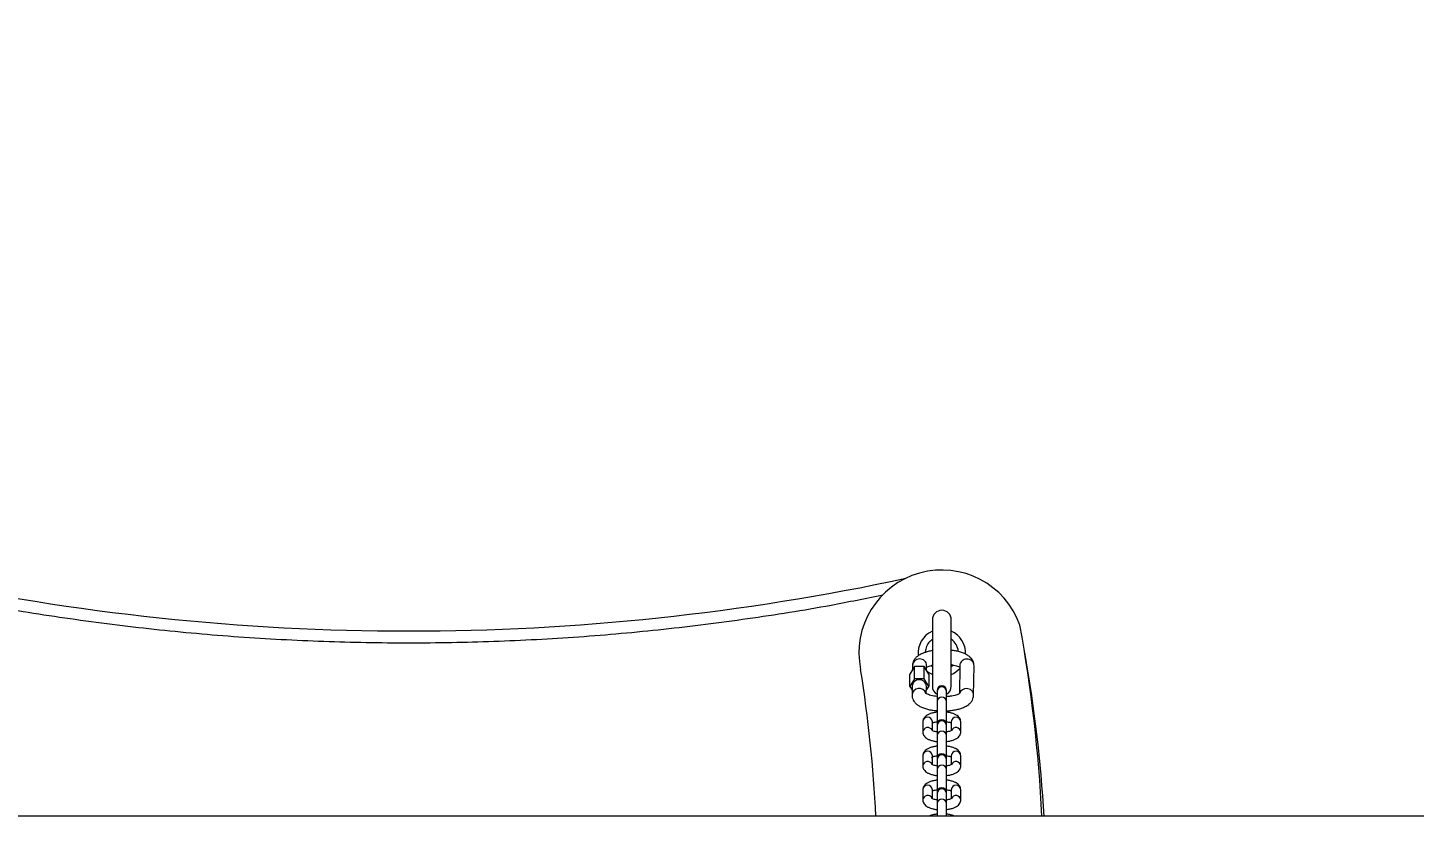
# Model space of a CAD drawing. Header units: millimetres. Extents: x -5819 to 4716, y -5547 to 4789.
# Drawn here: x 3204 to 3790, y 1213 to 1552 of the extents above; entities that cross this region are included whole.
import ezdxf

# ---------------------------------------------------------------- set-up
doc = ezdxf.new("R2010")
doc.units = ezdxf.units.MM
doc.layers.add('DIKOM_РАЗМЕР_ЗОНА', color=7, linetype='Continuous')
doc.layers.add('DIKOM_РАЗМЕР_ОБЪЕКТА', color=7, linetype='Continuous')
doc.styles.add('style1', font='arial.ttf', dxfattribs={"width": 0.8})
doc.dimstyles.new('1-50', dxfattribs={"dimtxt": 300, "dimasz": 200, "dimexe": 100, "dimexo": 0, "dimgap": 100, "dimtad": 1, "dimtxsty": 'style1', "dimcen": 200, "dimclrd": 7, "dimclre": 7, "dimclrt": 7, "dimadec": 1, "dimazin": 2, "dimtfac": 1, "dimtmove": 0, "dimatfit": 2, "dimfxl": 0, "dimlwd": 25, "dimlwe": 18, "dimarcsym": 0})

# ---------------------------------------------------------------- blocks, each defined once
blk = doc.blocks.new('*D12')
at = {"layer": 'Defpoints', "color": 0, "transparency": 16777216}
for p in [(-3222.54, 1989.24), (4715.71, 1989.24), (452.69, -2710.76)]:
    blk.add_point(p, dxfattribs=at)
at = {"layer": 'DIKOM_РАЗМЕР_ОБЪЕКТА', "color": 7, "lineweight": 18, "transparency": 16777216}
for p, q in [((4715.71, 1989.24), (-3322.54, 1989.24)), ((452.69, -2710.76), (-3322.54, -2710.76))]:
    blk.add_line(p, q, dxfattribs=at)
at = {"layer": 'DIKOM_РАЗМЕР_ОБЪЕКТА', "color": 7, "lineweight": 25, "transparency": 16777216}
blk.add_line((-3222.54, -2510.76), (-3222.54, 1789.24), dxfattribs=at)
at = {"layer": 'DIKOM_РАЗМЕР_ОБЪЕКТА', "color": 7, "transparency": 16777216}
for points in [[(-3255.88, 1789.24), (-3189.21, 1789.24), (-3222.54, 1989.24)], [(-3255.88, -2510.76), (-3189.21, -2510.76), (-3222.54, -2710.76)]]:
    blk.add_solid(points, dxfattribs=at)
at = {"layer": 'DIKOM_РАЗМЕР_ОБЪЕКТА', "color": 7, "transparency": 16777216, "insert": (-3475.72, -1154.78), "char_height": 300, "attachment_point": 5, "rotation": 90, "style": 'style1'}
blk.add_mtext('4700', dxfattribs=at)
blk = doc.blocks.new('*D14')
at = {"layer": 'Defpoints', "color": 0, "transparency": 16777216}
for p in [(3531.69, 4789.07), (-5368.49, -4210.76), (373.37, -4210.76)]:
    blk.add_point(p, dxfattribs=at)
at = {"layer": 'DIKOM_РАЗМЕР_ЗОНА', "color": 7, "lineweight": 18, "transparency": 16777216}
for p, q in [((3531.69, 4789.07), (-5468.49, 4789.07)), ((373.37, -4210.76), (-5468.49, -4210.76))]:
    blk.add_line(p, q, dxfattribs=at)
at = {"layer": 'DIKOM_РАЗМЕР_ЗОНА', "color": 7, "lineweight": 25, "transparency": 16777216}
blk.add_line((-5368.49, 4589.07), (-5368.49, -4010.76), dxfattribs=at)
at = {"layer": 'DIKOM_РАЗМЕР_ЗОНА', "color": 7, "transparency": 16777216}
for points in [[(-5401.82, 4589.07), (-5335.15, 4589.07), (-5368.49, 4789.07)], [(-5401.82, -4010.76), (-5335.15, -4010.76), (-5368.49, -4210.76)]]:
    blk.add_solid(points, dxfattribs=at)
at = {"layer": 'DIKOM_РАЗМЕР_ЗОНА', "color": 7, "transparency": 16777216, "insert": (-5621.66, -1249.31), "char_height": 300, "attachment_point": 5, "rotation": 90, "style": 'style1'}
blk.add_mtext('9000', dxfattribs=at)

msp = doc.modelspace()

# ---------------------------------------------------------------- linework, layer by layer
at = {"color": 7, "linetype": 'Continuous', "lineweight": 15}
for p, q in [((3586.202, 1301.612), (3586.202, 1273.612)), ((3594.202, 1273.612), (3594.202, 1301.612)), ((3577.799, 1282.319), (3577.772, 1280.296)), ((3583.771, 1280.214), (3583.798, 1282.238)), ((3585.73, 1282.342), (3586.202, 1281.899)), ((3597.798, 1282.276), (3597.64, 1270.429)), ((3603.631, 1269.696), (3603.798, 1282.196)), ((3576.655, 1273.464), (3576.724, 1278.611)), ((3578.669, 1276.702), (3576.655, 1273.464)), ((3578.738, 1281.849), (3576.724, 1278.611)), ((3578.669, 1276.702), (3578.738, 1281.849)), ((3582.694, 1276.693), (3578.669, 1276.702)), ((3582.763, 1281.84), (3578.738, 1281.849)), ((3582.694, 1276.693), (3582.763, 1281.84)), ((3584.706, 1273.447), (3582.694, 1276.693)), ((3584.775, 1278.594), (3582.763, 1281.84)), ((3584.775, 1278.594), (3584.706, 1273.447)), ((3576.655, 1273.464), (3577.659, 1271.844)), ((3577.681, 1273.495), (3577.631, 1269.819)), ((3583.64, 1270.425), (3583.68, 1273.415)), ((3583.658, 1271.762), (3584.706, 1273.447)), ((3588.202, 1271.71), (3588.202, 1271.311)), ((3588.202, 1271.311), (3588.202, 1267.003)), ((3592.202, 1271.311), (3592.202, 1271.71)), ((3592.202, 1267.003), (3592.202, 1271.311)), ((3588.202, 1267.003), (3588.202, 1257.351)), ((3592.202, 1257.351), (3592.202, 1267.003)), ((3582.202, 1258.531), (3582.202, 1254.223)), ((3586.202, 1254.77), (3586.202, 1258.531)), ((3594.202, 1258.531), (3594.202, 1254.766)), ((3598.202, 1254.223), (3598.202, 1258.531)), ((3588.202, 1257.351), (3588.202, 1256.951)), ((3588.202, 1256.951), (3588.202, 1252.644)), ((3588.202, 1252.644), (3588.202, 1242.992)), ((3592.202, 1256.951), (3592.202, 1257.351)), ((3592.202, 1252.644), (3592.202, 1256.951)), ((3592.202, 1242.992), (3592.202, 1252.644)), ((3582.202, 1244.172), (3582.202, 1239.864)), ((3586.202, 1240.411), (3586.202, 1244.172)), ((3588.202, 1242.992), (3588.202, 1242.592)), ((3588.202, 1242.592), (3588.202, 1238.284)), ((3592.202, 1242.592), (3592.202, 1242.992)), ((3592.202, 1238.284), (3592.202, 1242.592)), ((3594.202, 1244.172), (3594.202, 1240.407)), ((3598.202, 1239.864), (3598.202, 1244.172)), ((3588.202, 1238.284), (3588.202, 1228.633)), ((3592.202, 1228.633), (3592.202, 1238.284)), ((3582.202, 1229.813), (3582.202, 1225.505)), ((3586.202, 1226.051), (3586.202, 1229.813)), ((3594.202, 1229.813), (3594.202, 1226.048)), ((3598.202, 1225.505), (3598.202, 1229.813)), ((3588.202, 1228.633), (3588.202, 1228.233)), ((3588.202, 1228.233), (3588.202, 1223.925)), ((3588.202, 1223.925), (3588.202, 1218.587)), ((3592.202, 1228.233), (3592.202, 1228.633)), ((3592.202, 1223.925), (3592.202, 1228.233)), ((3592.202, 1218.587), (3592.202, 1223.925)), ((4175.182, 1218.587), (615.202, 1218.587))]:
    msp.add_line(p, q, dxfattribs=at)
at = {"color": 7, "linetype": 'Continuous', "lineweight": 15, "flags": 128}
for points in [[(3594.202, 1281.867), (3594.939, 1282.458), (3594.972, 1282.489)], [(3586.215, 1278.441), (3584.526, 1279.379), (3584.092, 1279.695)]]:
    msp.add_lwpolyline(points, dxfattribs=at)
at = {"color": 7, "linetype": 'Continuous', "lineweight": 15}
for centre, radius, start, end in [((3365.202, 2296.885), 1000, 257.888946, 282.111054), ((3590.202, 1287.612), 35, 19.465954, 191.544855), ((3590.202, 1301.612), 4, 0, 180), ((3590.202, 1287.612), 10, 113.497338, 186.574115), ((3590.202, 1287.612), 10, 357.055526, 66.502662), ((3007.393, 1187.625), 625.848, 2.835655, 10.276485), ((3590.202, 1287.612), 7, 5.044108, 55.150095), ((3580.689, 1282.177), 2.894, 87.814292, 177.186294), ((3580.915, 1282.187), 2.884, 1.025131, 92.291394), ((3600.673, 1282.152), 2.877, 87.47106, 177.525146), ((3600.898, 1282.127), 2.901, 1.366137, 91.945839), ((3075.36, 1187.612), 558.861, 3.177246, 10.319227), ((2983.594, 1189.238), 579.564, 2.902674, 9.070623), ((3580.554, 1273.372), 2.876, 87.459489, 177.541252), ((3580.78, 1273.346), 2.901, 1.366137, 91.945839), ((3590.202, 1287.612), 10, 293.497338, 319.295614), ((3580.646, 1269.595), 3.023, 20.359606, 175.851551), ((3590.202, 1273.612), 4, 180, 240), ((3590.202, 1271.71), 2, 0, 180), ((3590.202, 1271.218), 2.002, 2.654992, 177.345008), ((3590.202, 1273.612), 4, 300, 0), ((3600.556, 1269.557), 2.97, 88.543942, 158.740508), ((3600.747, 1269.644), 2.884, 0.985903, 92.290546), ((3590.202, 1266.892), 2.003, 3.179611, 176.820389), ((3584.137, 1258.462), 1.937, 88.092795, 177.955406), ((3584.266, 1258.462), 1.937, 2.037504, 91.907481), ((3590.202, 1257.351), 2, 0, 180), ((3590.202, 1256.859), 2.002, 2.65522, 177.34478), ((3596.202, 1258.438), 2.002, 2.656, 177.344), ((3584.217, 1254.09), 2.019, 24.79452, 176.214508), ((3590.202, 1252.533), 2.003, 3.179458, 176.820542), ((3596.192, 1254.115), 2.013, 2.999789, 158.49357), ((3584.137, 1244.103), 1.937, 88.092908, 177.955292), ((3584.217, 1239.731), 2.019, 24.794473, 176.214555), ((3584.266, 1244.103), 1.937, 2.037618, 91.907368), ((3590.202, 1242.992), 2, 0, 180), ((3590.202, 1242.499), 2.002, 2.655106, 177.344894), ((3596.202, 1244.079), 2.002, 2.656038, 177.343962), ((3596.192, 1239.755), 2.013, 2.999789, 158.49357), ((3590.202, 1238.173), 2.003, 3.179458, 176.820542), ((3584.137, 1229.743), 1.937, 88.093018, 177.955182), ((3584.266, 1229.744), 1.937, 2.037728, 91.907258), ((3590.202, 1228.633), 2, 0, 180), ((3590.202, 1228.14), 2.002, 2.654992, 177.345008), ((3596.202, 1229.72), 2.002, 2.656114, 177.343886), ((3584.217, 1225.372), 2.019, 24.79452, 176.214508), ((3590.202, 1223.814), 2.003, 3.179534, 176.820466), ((3596.192, 1225.396), 2.013, 2.999759, 158.493492)]:
    msp.add_arc(centre, radius, start, end, dxfattribs=at)
for points, knots in [([(3165.046, 1312.169), (3172.337, 1310.677), (3191.287, 1306.798), (3222.186, 1301.933), (3257.693, 1297.429), (3293.415, 1294.241), (3329.276, 1292.313), (3365.202, 1291.671), (3401.128, 1292.313), (3436.989, 1294.241), (3472.711, 1297.429), (3508.218, 1301.933), (3539.114, 1306.797), (3558.061, 1310.676), (3565.348, 1312.167)], [0, 0, 0, 0, 0.0553868, 0.1439727, 0.2327412, 0.3217656, 0.4108605, 0.5000115, 0.5891636, 0.6782586, 0.7672818, 0.8560515, 0.9446368, 1, 1, 1, 1]), ([(3586.202, 1288.567), (3585.628, 1288.461), (3584.434, 1288.24), (3582.783, 1287.74), (3581.221, 1287.079), (3579.943, 1286.281), (3578.962, 1285.36), (3578.297, 1284.39), (3577.884, 1283.362), (3577.826, 1282.651), (3577.799, 1282.319)], [0, 0, 0, 0, 0.1323172, 0.2756676, 0.424404, 0.5813769, 0.7014268, 0.809193, 0.9109471, 1, 1, 1, 1]), ([(3586.202, 1293.324), (3585.643, 1292.865), (3584.483, 1291.91), (3583.416, 1289.858), (3583.272, 1288.347), (3583.202, 1287.612)], [0, 0, 0, 0, 0.3223948, 0.6703114, 1, 1, 1, 1]), ([(3603.798, 1282.196), (3603.776, 1282.562), (3603.731, 1283.307), (3603.315, 1284.351), (3602.689, 1285.282), (3601.848, 1286.106), (3600.762, 1286.852), (3599.393, 1287.518), (3597.762, 1288.071), (3596.014, 1288.489), (3594.781, 1288.653), (3594.202, 1288.731)], [0, 0, 0, 0, 0.0890682, 0.1816008, 0.2749233, 0.3750094, 0.4878465, 0.6161096, 0.7513817, 0.8832394, 1, 1, 1, 1]), ([(3583.77, 1281.575), (3583.874, 1281.638), (3584.111, 1281.784), (3584.81, 1282.072), (3585.529, 1282.31), (3586.061, 1282.42), (3586.202, 1282.448)], [0, 0, 0, 0, 0.2395627, 0.5486912, 0.8806423, 1, 1, 1, 1]), ([(3594.202, 1282.672), (3594.32, 1282.657), (3594.919, 1282.58), (3595.851, 1282.358), (3596.858, 1282.049), (3597.536, 1281.752), (3597.753, 1281.615), (3597.845, 1281.557)], [0, 0, 0, 0, 0.0667637, 0.3391344, 0.6035068, 0.8312836, 1, 1, 1, 1]), ([(3588.202, 1269.211), (3587.752, 1269.265), (3586.815, 1269.377), (3585.575, 1269.653), (3584.568, 1269.967), (3583.864, 1270.28), (3583.478, 1270.503), (3583.343, 1270.647), (3583.372, 1270.605), (3583.375, 1270.6)], [0, 0, 0, 0, 0.1733647, 0.3605585, 0.5422552, 0.6988007, 0.8448079, 0.9833506, 1, 1, 1, 1]), ([(3597.881, 1270.588), (3597.886, 1270.595), (3597.914, 1270.632), (3597.757, 1270.479), (3597.34, 1270.245), (3596.63, 1269.941), (3595.654, 1269.641), (3594.429, 1269.381), (3593.251, 1269.205), (3592.475, 1269.16), (3592.202, 1269.145)], [0, 0, 0, 0, 0.0267779, 0.1537766, 0.2859661, 0.4281197, 0.5807684, 0.7420415, 0.9094006, 1, 1, 1, 1]), ([(3577.631, 1269.819), (3577.654, 1269.453), (3577.699, 1268.707), (3578.114, 1267.664), (3578.74, 1266.733), (3579.582, 1265.908), (3580.668, 1265.162), (3582.037, 1264.498), (3583.665, 1263.94), (3585.476, 1263.526), (3587.003, 1263.278), (3587.933, 1263.215), (3588.202, 1263.196)], [0, 0, 0, 0, 0.0837133, 0.1706832, 0.2583947, 0.3524636, 0.4585165, 0.5790682, 0.7062081, 0.8301388, 0.9508475, 1, 1, 1, 1]), ([(3592.202, 1263.137), (3592.55, 1263.153), (3593.552, 1263.198), (3595.152, 1263.412), (3596.959, 1263.77), (3598.648, 1264.273), (3600.208, 1264.936), (3601.487, 1265.734), (3602.467, 1266.654), (3603.133, 1267.625), (3603.546, 1268.653), (3603.604, 1269.364), (3603.631, 1269.696)], [0, 0, 0, 0, 0.0605409, 0.1740705, 0.2889631, 0.4064338, 0.5283182, 0.6569521, 0.755329, 0.8436402, 0.9270236, 1, 1, 1, 1]), ([(3588.202, 1262.565), (3588.095, 1262.556), (3587.481, 1262.507), (3586.43, 1262.293), (3585.099, 1261.907), (3584.003, 1261.385), (3583.156, 1260.746), (3582.571, 1260.009), (3582.25, 1259.246), (3582.216, 1258.738), (3582.202, 1258.531)], [0, 0, 0, 0, 0.0338731, 0.1953396, 0.3613988, 0.5370503, 0.6812227, 0.8042343, 0.9202682, 1, 1, 1, 1]), ([(3586.202, 1257.988), (3586.202, 1257.988), (3586.28, 1258.035), (3586.686, 1258.202), (3587.347, 1258.398), (3587.931, 1258.492), (3588.202, 1258.536)], [0, 0, 0, 0, 0.0013265, 0.327191, 0.6880996, 1, 1, 1, 1]), ([(3598.202, 1258.531), (3598.172, 1258.836), (3598.113, 1259.437), (3597.687, 1260.222), (3597.096, 1260.875), (3596.298, 1261.436), (3595.249, 1261.925), (3593.936, 1262.302), (3592.879, 1262.516), (3592.279, 1262.561), (3592.202, 1262.567)], [0, 0, 0, 0, 0.1172441, 0.2311854, 0.3482858, 0.4805213, 0.6376975, 0.8095896, 0.9754399, 1, 1, 1, 1]), ([(3592.202, 1258.533), (3592.466, 1258.492), (3593.076, 1258.397), (3593.781, 1258.183), (3594.075, 1258.044), (3594.202, 1257.984)], [0, 0, 0, 0, 0.3029647, 0.6998813, 1, 1, 1, 1]), ([(3582.202, 1254.223), (3582.232, 1253.918), (3582.29, 1253.318), (3582.716, 1252.532), (3583.308, 1251.879), (3584.106, 1251.318), (3585.154, 1250.829), (3586.468, 1250.452), (3587.525, 1250.238), (3588.125, 1250.193), (3588.202, 1250.187)], [0, 0, 0, 0, 0.1172387, 0.2311775, 0.3482893, 0.4805238, 0.6376794, 0.8095693, 0.9754402, 1, 1, 1, 1]), ([(3588.202, 1254.221), (3587.937, 1254.262), (3587.325, 1254.357), (3586.616, 1254.578), (3586.14, 1254.78), (3585.955, 1254.926), (3585.981, 1254.897), (3585.986, 1254.89)], [0, 0, 0, 0, 0.2141685, 0.4947938, 0.7273606, 0.9393912, 1, 1, 1, 1]), ([(3594.412, 1254.887), (3594.418, 1254.893), (3594.438, 1254.914), (3594.223, 1254.76), (3593.741, 1254.562), (3593.052, 1254.354), (3592.471, 1254.261), (3592.202, 1254.218)], [0, 0, 0, 0, 0.0891334, 0.2997147, 0.5282185, 0.7812907, 1, 1, 1, 1]), ([(3592.202, 1250.189), (3592.308, 1250.198), (3592.922, 1250.247), (3593.973, 1250.462), (3595.305, 1250.847), (3596.401, 1251.369), (3597.247, 1252.008), (3597.833, 1252.745), (3598.154, 1253.508), (3598.188, 1254.016), (3598.202, 1254.223)], [0, 0, 0, 0, 0.0338735, 0.1953406, 0.3614004, 0.5370349, 0.6812225, 0.8042345, 0.9202688, 1, 1, 1, 1]), ([(3588.202, 1248.205), (3588.095, 1248.197), (3587.481, 1248.148), (3586.43, 1247.933), (3585.099, 1247.548), (3584.003, 1247.026), (3583.156, 1246.387), (3582.571, 1245.65), (3582.25, 1244.887), (3582.216, 1244.379), (3582.202, 1244.172)], [0, 0, 0, 0, 0.0338734, 0.1953401, 0.3613985, 0.5370511, 0.6812225, 0.8042342, 0.9202681, 1, 1, 1, 1]), ([(3598.202, 1244.172), (3598.172, 1244.476), (3598.113, 1245.077), (3597.687, 1245.863), (3597.096, 1246.516), (3596.298, 1247.077), (3595.249, 1247.566), (3593.936, 1247.942), (3592.879, 1248.156), (3592.279, 1248.202), (3592.202, 1248.208)], [0, 0, 0, 0, 0.1172438, 0.2311852, 0.348286, 0.4805214, 0.6376978, 0.80959, 0.9754399, 1, 1, 1, 1]), ([(3585.992, 1243.508), (3585.986, 1243.502), (3585.965, 1243.481), (3586.181, 1243.635), (3586.663, 1243.833), (3587.352, 1244.041), (3587.933, 1244.134), (3588.202, 1244.176)], [0, 0, 0, 0, 0.0891334, 0.2997114, 0.5282158, 0.7812905, 1, 1, 1, 1]), ([(3592.202, 1244.174), (3592.466, 1244.133), (3593.076, 1244.038), (3593.781, 1243.824), (3594.075, 1243.685), (3594.202, 1243.625)], [0, 0, 0, 0, 0.3029646, 0.6998815, 1, 1, 1, 1]), ([(3582.202, 1239.864), (3582.232, 1239.559), (3582.29, 1238.958), (3582.716, 1238.172), (3583.308, 1237.52), (3584.106, 1236.959), (3585.154, 1236.47), (3586.468, 1236.093), (3587.525, 1235.879), (3588.125, 1235.834), (3588.202, 1235.828)], [0, 0, 0, 0, 0.1172388, 0.2311785, 0.34829, 0.4805235, 0.6376799, 0.8095695, 0.9754403, 1, 1, 1, 1]), ([(3588.202, 1239.862), (3587.937, 1239.903), (3587.325, 1239.998), (3586.616, 1240.219), (3586.14, 1240.421), (3585.955, 1240.567), (3585.981, 1240.538), (3585.986, 1240.531)], [0, 0, 0, 0, 0.2141693, 0.4947927, 0.7273634, 0.9393947, 1, 1, 1, 1]), ([(3594.412, 1240.528), (3594.418, 1240.534), (3594.438, 1240.555), (3594.223, 1240.401), (3593.741, 1240.203), (3593.052, 1239.995), (3592.471, 1239.902), (3592.202, 1239.859)], [0, 0, 0, 0, 0.0891334, 0.2997115, 0.5282157, 0.7812905, 1, 1, 1, 1]), ([(3592.202, 1235.83), (3592.308, 1235.839), (3592.922, 1235.888), (3593.973, 1236.102), (3595.305, 1236.488), (3596.401, 1237.01), (3597.247, 1237.649), (3597.833, 1238.386), (3598.154, 1239.149), (3598.188, 1239.657), (3598.202, 1239.864)], [0, 0, 0, 0, 0.0338735, 0.1953406, 0.3613995, 0.5370349, 0.6812216, 0.8042336, 0.9202679, 1, 1, 1, 1]), ([(3588.202, 1233.846), (3588.095, 1233.838), (3587.481, 1233.789), (3586.43, 1233.574), (3585.099, 1233.188), (3584.003, 1232.667), (3583.156, 1232.028), (3582.571, 1231.291), (3582.25, 1230.528), (3582.216, 1230.02), (3582.202, 1229.813)], [0, 0, 0, 0, 0.0338731, 0.1953396, 0.3613989, 0.5370513, 0.6812229, 0.8042342, 0.9202681, 1, 1, 1, 1]), ([(3586.202, 1229.269), (3586.202, 1229.27), (3586.28, 1229.317), (3586.686, 1229.484), (3587.347, 1229.68), (3587.931, 1229.774), (3588.202, 1229.817)], [0, 0, 0, 0, 0.0013265, 0.3271908, 0.6880996, 1, 1, 1, 1]), ([(3598.202, 1229.813), (3598.172, 1230.117), (3598.113, 1230.718), (3597.687, 1231.504), (3597.096, 1232.157), (3596.298, 1232.718), (3595.249, 1233.207), (3593.936, 1233.583), (3592.879, 1233.797), (3592.279, 1233.843), (3592.202, 1233.849)], [0, 0, 0, 0, 0.1172438, 0.2311849, 0.3482856, 0.480521, 0.6376974, 0.8095894, 0.9754399, 1, 1, 1, 1]), ([(3592.202, 1229.815), (3592.466, 1229.774), (3593.075, 1229.679), (3593.77, 1229.468), (3594.058, 1229.333), (3594.177, 1229.277)], [0, 0, 0, 0, 0.3084551, 0.7125682, 1, 1, 1, 1]), ([(3582.202, 1225.505), (3582.232, 1225.2), (3582.29, 1224.599), (3582.716, 1223.813), (3583.308, 1223.161), (3584.106, 1222.6), (3585.154, 1222.111), (3586.468, 1221.734), (3587.525, 1221.52), (3588.125, 1221.475), (3588.202, 1221.469)], [0, 0, 0, 0, 0.1172389, 0.2311778, 0.3482898, 0.4805232, 0.6376798, 0.8095696, 0.9754402, 1, 1, 1, 1]), ([(3588.202, 1225.503), (3587.937, 1225.544), (3587.325, 1225.638), (3586.616, 1225.859), (3586.14, 1226.062), (3585.955, 1226.208), (3585.981, 1226.179), (3585.986, 1226.172)], [0, 0, 0, 0, 0.2141691, 0.4947945, 0.727362, 0.9393947, 1, 1, 1, 1]), ([(3594.412, 1226.169), (3594.418, 1226.175), (3594.438, 1226.196), (3594.223, 1226.042), (3593.741, 1225.844), (3593.052, 1225.636), (3592.471, 1225.543), (3592.202, 1225.5)], [0, 0, 0, 0, 0.0891334, 0.2997131, 0.5282157, 0.7812906, 1, 1, 1, 1]), ([(3592.202, 1221.471), (3592.308, 1221.48), (3592.922, 1221.529), (3593.973, 1221.743), (3595.305, 1222.129), (3596.401, 1222.65), (3597.247, 1223.29), (3597.833, 1224.027), (3598.154, 1224.79), (3598.188, 1225.298), (3598.202, 1225.505)], [0, 0, 0, 0, 0.0338733, 0.1953405, 0.3613999, 0.5370349, 0.6812222, 0.8042345, 0.9202688, 1, 1, 1, 1]), ([(3588.202, 1219.487), (3588.095, 1219.479), (3587.481, 1219.43), (3586.438, 1219.208), (3585.36, 1218.93), (3584.841, 1218.665), (3584.688, 1218.587)], [0, 0, 0, 0, 0.0787137, 0.4539241, 0.8398057, 1, 1, 1, 1]), ([(3595.728, 1218.587), (3595.573, 1218.664), (3595.035, 1218.931), (3593.929, 1219.218), (3592.879, 1219.438), (3592.279, 1219.484), (3592.202, 1219.49)], [0, 0, 0, 0, 0.1606888, 0.5588945, 0.943104, 1, 1, 1, 1])]:
    msp.add_open_spline(points, degree=3, knots=knots, dxfattribs=at)

# ---------------------------------------------------------------- dimensions: what is measured, and where the dimension line sits
at = {"layer": 'DIKOM_РАЗМЕР_ЗОНА', "color": 3}
dim = msp.add_linear_dim(base=(-5368.488, -4210.756), p1=(3531.688, 4789.073), p2=(373.368, -4210.756), angle=90, text='9000', dimstyle='1-50', dxfattribs=at)
dim.commit()
dim.dimension.update_dxf_attribs({"geometry": '*D14', "text_midpoint": (-5368.488, -1249.311), "dimtype": 160})
at = {"layer": 'DIKOM_РАЗМЕР_ОБЪЕКТА', "color": 3}
dim = msp.add_linear_dim(base=(-3222.544, 1989.244), p1=(452.687, -2710.756), p2=(4715.706, 1989.244), angle=90, dimstyle='1-50', dxfattribs=at)
dim.commit()
dim.dimension.update_dxf_attribs({"geometry": '*D12', "text_midpoint": (-3222.544, -1154.777), "dimtype": 160})

doc.saveas('drawing.dxf')
